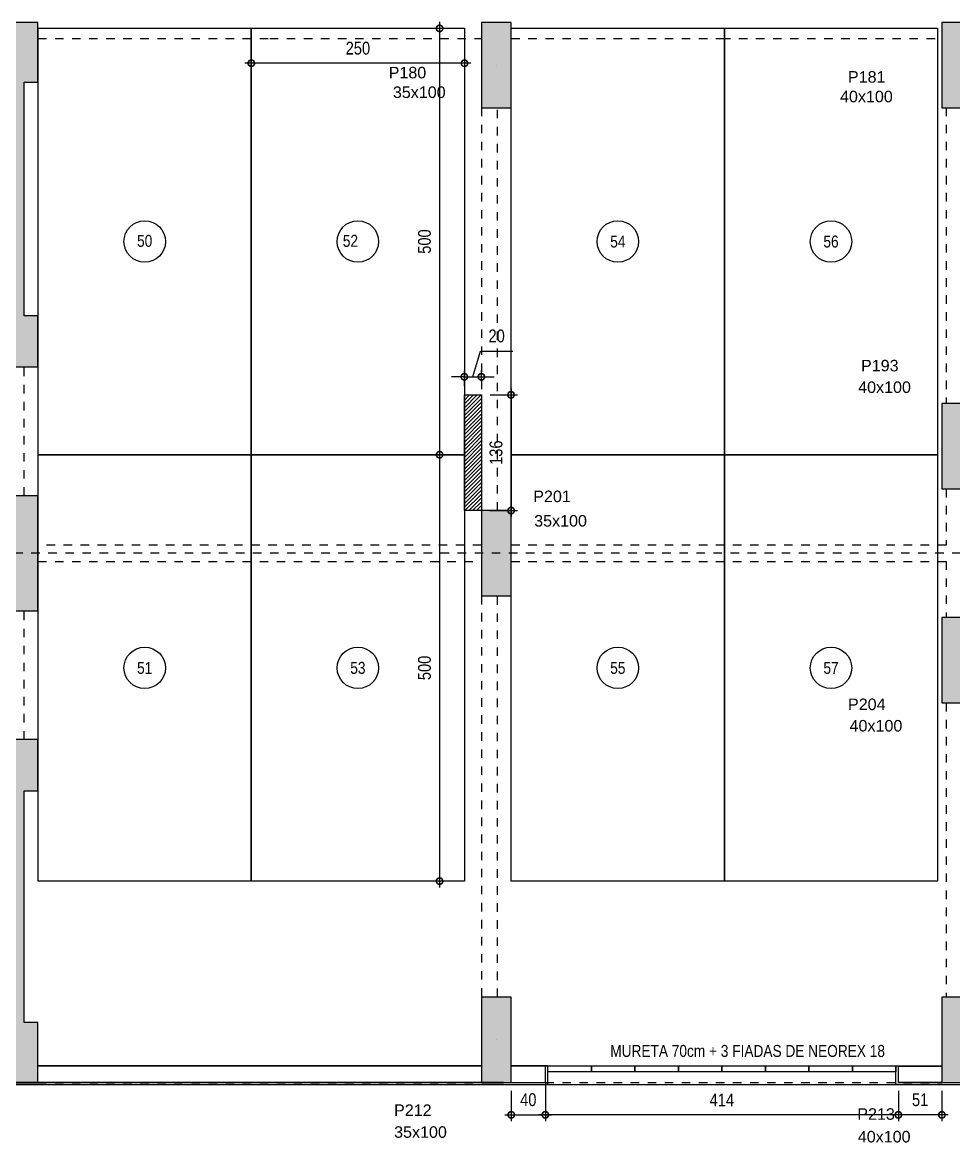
# Model space of a CAD drawing. Header units: metres. Extents: x -208 to 570, y -18 to 184.
# Drawn here: x -21.21 to -10.29, y -3.71 to 9.43 of the extents above; entities that cross this region are included whole.
import ezdxf
from ezdxf.enums import TextEntityAlignment as Align

# ---------------------------------------------------------------- set-up
doc = ezdxf.new("R2010")
doc.units = ezdxf.units.M
doc.header["$PDMODE"] = 35
doc.linetypes.add('DASHEDX2', pattern=[1.5, 1, -0.5])
doc.linetypes.add('ESTILO_TQS_0004', pattern=[1.12, 0.5, -0.2, 0.01, -0.2, 0.01, -0.2])
for name, color, linetype in [('1', 232, 'DASHEDX2'), ('12', 232, 'Continuous'), ('205', 232, 'ESTILO_TQS_0004'), ('242', 143, 'Continuous'), ('3', 2, 'Continuous'), ('9', 232, 'Continuous'), ('ARQ-ALV ACAB', 4, 'Continuous'), ('ARQ-ALV OSSO', 5, 'Continuous'), ('ARQ-AUX', 7, 'Continuous'), ('ARQ-AUX1', 1, 'Continuous'), ('ARQ-DIM EMBASAM', 2, 'Continuous'), ('ARQ-ENCH', 1, 'Continuous'), ('ARQ-EST', 2, 'Continuous'), ('ARQ-TXT EMBASAM', 2, 'Continuous'), ('ARQ-VG', 1, 'Continuous')]:
    doc.layers.add(name, color=color, linetype=linetype)
doc.styles.add('Adesa', font='ARIALN.TTF')
doc.styles.get("Standard").update_dxf_attribs({"font": 'arial.ttf'})
doc.dimstyles.new('ADESA 1-0075', dxfattribs={"dimtxt": 0.15, "dimasz": 0.15, "dimexe": 0.075, "dimexo": 0.1, "dimgap": 0.1, "dimtad": 1, "dimdec": 1, "dimlfac": 100, "dimzin": 12, "dimtxsty": 'Adesa', "dimblk": 'DOTSMALL', "dimcen": 1, "dimdle": 0.075, "dimclrd": 1, "dimclre": 1, "dimclrt": 256, "dimazin": 3, "dimtm": 1e-09, "dimtfac": 1, "dimtdec": 1, "dimtmove": 1, "dimatfit": 0, "dimldrblk": 'DOTSMALL', "dimfxl": 0.8, "dimtvp": 2, "dimtolj": 1, "dimtzin": 0, "dimarcsym": 0})

# ---------------------------------------------------------------- blocks, each defined once
blk = doc.blocks.new('PL NEOREX 18')
at = {"layer": 'ARQ-AUX1'}
blk.add_lwpolyline([(0, 0), (0.51, 0), (0.51, -0.07), (0, -0.07)], close=True, dxfattribs=at)
blk = doc.blocks.new('_DotSmall')
at = {"color": 0, "linetype": 'ByBlock', "const_width": 0.5}
blk.add_lwpolyline([(-0.0625, 0, 1), (0.0625, 0, 1)], format="xyb", close=True, dxfattribs=at)
blk = doc.blocks.new('*D40')
at = {"layer": 'ARQ-DIM EMBASAM', "color": 1, "lineweight": -2, "transparency": 16777216}
for p, q in [((-10.94, -3.1), (-10.94, -3.456)), ((-10.43, -3.1), (-10.43, -3.456)), ((-10.355, -3.381), (-11.015, -3.381))]:
    blk.add_line(p, q, dxfattribs=at)
at = {"layer": 'Defpoints', "color": 0, "transparency": 16777216}
for p in [(-10.94, -3, 0), (-10.43, -3, 0), (-10.94, -3.381)]:
    blk.add_point(p, dxfattribs=at)
at = {"layer": 'ARQ-DIM EMBASAM', "color": 1, "lineweight": -2, "transparency": 16777216, "xscale": 0.15, "yscale": 0.15, "zscale": 0.15, "rotation": 180}
blk.add_blockref('_DotSmall', (-10.94, -3.381), dxfattribs=at)
at = {"layer": 'ARQ-DIM EMBASAM', "color": 1, "lineweight": -2, "transparency": 16777216, "xscale": 0.15, "yscale": 0.15, "zscale": 0.15}
blk.add_blockref('_DotSmall', (-10.43, -3.381), dxfattribs=at)
at = {"layer": 'ARQ-DIM EMBASAM', "transparency": 16777216, "insert": (-10.685, -3.204), "char_height": 0.15, "attachment_point": 5, "style": 'Adesa'}
blk.add_mtext('\\A1;51', dxfattribs=at)
blk = doc.blocks.new('*D41')
at = {"layer": 'ARQ-DIM EMBASAM', "color": 1, "lineweight": -2, "transparency": 16777216}
for p, q in [((-15.08, -3.1), (-15.08, -3.456)), ((-10.94, -3.1), (-10.94, -3.456)), ((-10.865, -3.381), (-15.155, -3.381))]:
    blk.add_line(p, q, dxfattribs=at)
at = {"layer": 'Defpoints', "color": 0, "transparency": 16777216}
for p in [(-15.08, -3, 0), (-10.94, -3, 0), (-15.08, -3.381)]:
    blk.add_point(p, dxfattribs=at)
at = {"layer": 'ARQ-DIM EMBASAM', "color": 1, "lineweight": -2, "transparency": 16777216, "xscale": 0.15, "yscale": 0.15, "zscale": 0.15, "rotation": 180}
blk.add_blockref('_DotSmall', (-15.08, -3.381), dxfattribs=at)
at = {"layer": 'ARQ-DIM EMBASAM', "color": 1, "lineweight": -2, "transparency": 16777216, "xscale": 0.15, "yscale": 0.15, "zscale": 0.15}
blk.add_blockref('_DotSmall', (-10.94, -3.381), dxfattribs=at)
at = {"layer": 'ARQ-DIM EMBASAM', "transparency": 16777216, "insert": (-13.01, -3.206), "char_height": 0.15, "attachment_point": 5, "style": 'Adesa'}
blk.add_mtext('\\A1;414', dxfattribs=at)
blk = doc.blocks.new('*D42')
at = {"layer": 'ARQ-DIM EMBASAM', "color": 1, "lineweight": -2, "transparency": 16777216}
for p, q in [((-15.08, -3.005), (-15.08, -3.456)), ((-15.48, -3.1), (-15.48, -3.456)), ((-15.555, -3.381), (-15.005, -3.381))]:
    blk.add_line(p, q, dxfattribs=at)
at = {"layer": 'Defpoints', "color": 0, "transparency": 16777216}
for p in [(-15.48, -3), (-15.08, -2.905), (-15.08, -3.381)]:
    blk.add_point(p, dxfattribs=at)
at = {"layer": 'ARQ-DIM EMBASAM', "color": 1, "lineweight": -2, "transparency": 16777216, "xscale": 0.15, "yscale": 0.15, "zscale": 0.15, "rotation": 180}
blk.add_blockref('_DotSmall', (-15.48, -3.381), dxfattribs=at)
at = {"layer": 'ARQ-DIM EMBASAM', "color": 1, "lineweight": -2, "transparency": 16777216, "xscale": 0.15, "yscale": 0.15, "zscale": 0.15}
blk.add_blockref('_DotSmall', (-15.08, -3.381), dxfattribs=at)
at = {"layer": 'ARQ-DIM EMBASAM', "transparency": 16777216, "insert": (-15.28, -3.204), "char_height": 0.15, "attachment_point": 5, "style": 'Adesa'}
blk.add_mtext('\\A1;40', dxfattribs=at)
blk = doc.blocks.new('*D62')
at = {"layer": 'ARQ-DIM EMBASAM', "color": 1, "lineweight": -2, "transparency": 16777216}
for p, q in [((-18.528, 9.26), (-18.528, 8.876)), ((-16.028, 9.26), (-16.028, 8.876)), ((-15.953, 8.951), (-18.603, 8.951))]:
    blk.add_line(p, q, dxfattribs=at)
at = {"layer": 'Defpoints', "color": 0, "transparency": 16777216}
for p in [(-18.528, 9.36, 0), (-16.028, 9.36, 0), (-18.528, 8.951)]:
    blk.add_point(p, dxfattribs=at)
at = {"layer": 'ARQ-DIM EMBASAM', "color": 1, "lineweight": -2, "transparency": 16777216, "xscale": 0.15, "yscale": 0.15, "zscale": 0.15, "rotation": 180}
blk.add_blockref('_DotSmall', (-18.528, 8.951), dxfattribs=at)
at = {"layer": 'ARQ-DIM EMBASAM', "color": 1, "lineweight": -2, "transparency": 16777216, "xscale": 0.15, "yscale": 0.15, "zscale": 0.15}
blk.add_blockref('_DotSmall', (-16.028, 8.951), dxfattribs=at)
at = {"layer": 'ARQ-DIM EMBASAM', "transparency": 16777216, "insert": (-17.278, 9.127), "char_height": 0.15, "attachment_point": 5, "style": 'Adesa'}
blk.add_mtext('\\A1;250', dxfattribs=at)
blk = doc.blocks.new('*D63')
at = {"layer": 'ARQ-DIM EMBASAM', "color": 1, "lineweight": -2, "transparency": 16777216}
for p, q in [((-16.128, 9.36), (-16.395, 9.36)), ((-16.32, 9.435), (-16.32, 4.285)), ((-16.128, 4.36), (-16.395, 4.36))]:
    blk.add_line(p, q, dxfattribs=at)
at = {"layer": 'Defpoints', "color": 0, "transparency": 16777216}
for p in [(-16.028, 9.36, 0), (-16.32, 4.36), (-16.028, 4.36, 0)]:
    blk.add_point(p, dxfattribs=at)
at = {"layer": 'ARQ-DIM EMBASAM', "color": 1, "lineweight": -2, "transparency": 16777216, "xscale": 0.15, "yscale": 0.15, "zscale": 0.15}
for p, rotation in [((-16.32, 9.36), 90), ((-16.32, 4.36), 270)]:
    blk.add_blockref('_DotSmall', p, dxfattribs=dict(at, rotation=rotation))
at = {"layer": 'ARQ-DIM EMBASAM', "transparency": 16777216, "insert": (-16.497, 6.86), "char_height": 0.15, "attachment_point": 5, "rotation": 90, "style": 'Adesa'}
blk.add_mtext('\\A1;500', dxfattribs=at)
blk = doc.blocks.new('*D64')
at = {"layer": 'ARQ-DIM EMBASAM', "color": 1, "lineweight": -2, "transparency": 16777216}
for p, q in [((-16.128, 4.36), (-16.395, 4.36)), ((-16.32, 4.435), (-16.32, -0.715)), ((-16.128, -0.64), (-16.395, -0.64))]:
    blk.add_line(p, q, dxfattribs=at)
at = {"layer": 'Defpoints', "color": 0, "transparency": 16777216}
for p in [(-16.028, 4.36, 0), (-16.32, -0.64), (-16.028, -0.64, 0)]:
    blk.add_point(p, dxfattribs=at)
at = {"layer": 'ARQ-DIM EMBASAM', "color": 1, "lineweight": -2, "transparency": 16777216, "xscale": 0.15, "yscale": 0.15, "zscale": 0.15}
for p, rotation in [((-16.32, 4.36), 90), ((-16.32, -0.64), 270)]:
    blk.add_blockref('_DotSmall', p, dxfattribs=dict(at, rotation=rotation))
at = {"layer": 'ARQ-DIM EMBASAM', "transparency": 16777216, "insert": (-16.497, 1.86), "char_height": 0.15, "attachment_point": 5, "rotation": 90, "style": 'Adesa'}
blk.add_mtext('\\A1;500', dxfattribs=at)
blk = doc.blocks.new('vaga')
blk.add_lwpolyline([(5, 0), (5, -2.5), (0, -2.5), (0, 0)], close=True)
blk.add_circle((2.5, -1.25), 0.243)
blk = doc.blocks.new('*D303')
at = {"layer": 'ARQ-DIM EMBASAM', "color": 1, "lineweight": -2, "transparency": 16777216}
for p, q in [((-15.93, 5.274), (-15.84, 5.575)), ((-15.84, 5.575), (-15.462, 5.575)), ((-16.03, 5.274), (-16.18, 5.274)), ((-16.03, 5.163), (-16.03, 5.349)), ((-16.03, 5.274), (-15.83, 5.274)), ((-16.03, 5.274), (-15.83, 5.274)), ((-15.83, 5.221), (-15.83, 5.349)), ((-15.83, 5.274), (-15.68, 5.274))]:
    blk.add_line(p, q, dxfattribs=at)
at = {"layer": 'Defpoints', "color": 0, "transparency": 16777216}
for p in [(-15.83, 5.274), (-16.03, 5.063, 0), (-15.83, 5.121)]:
    blk.add_point(p, dxfattribs=at)
at = {"layer": 'ARQ-DIM EMBASAM', "color": 1, "lineweight": -2, "transparency": 16777216, "xscale": 0.15, "yscale": 0.15, "zscale": 0.15}
blk.add_blockref('_DotSmall', (-16.03, 5.274), dxfattribs=at)
at = {"layer": 'ARQ-DIM EMBASAM', "color": 1, "lineweight": -2, "transparency": 16777216, "xscale": 0.15, "yscale": 0.15, "zscale": 0.15, "rotation": 180}
blk.add_blockref('_DotSmall', (-15.83, 5.274), dxfattribs=at)
at = {"layer": 'ARQ-DIM EMBASAM', "transparency": 16777216, "insert": (-15.651, 5.752), "char_height": 0.15, "attachment_point": 5, "style": 'Adesa'}
blk.add_mtext('\\A1;20', dxfattribs=at)
blk = doc.blocks.new('*D304')
at = {"layer": 'ARQ-DIM EMBASAM', "color": 1, "lineweight": -2, "transparency": 16777216}
for p, q in [((-15.482, 5.138), (-15.482, 3.63)), ((-15.729, 5.063), (-15.407, 5.063)), ((-15.73, 3.705), (-15.407, 3.705))]:
    blk.add_line(p, q, dxfattribs=at)
at = {"layer": 'Defpoints', "color": 0, "transparency": 16777216}
for p in [(-15.829, 5.063, 0), (-15.83, 3.705, 0), (-15.482, 3.705)]:
    blk.add_point(p, dxfattribs=at)
at = {"layer": 'ARQ-DIM EMBASAM', "color": 1, "lineweight": -2, "transparency": 16777216, "xscale": 0.15, "yscale": 0.15, "zscale": 0.15}
for p, rotation in [((-15.482, 5.063), 90), ((-15.482, 3.705), 270)]:
    blk.add_blockref('_DotSmall', p, dxfattribs=dict(at, rotation=rotation))
at = {"layer": 'ARQ-DIM EMBASAM', "transparency": 16777216, "insert": (-15.658, 4.384), "char_height": 0.15, "attachment_point": 5, "rotation": 90, "style": 'Adesa'}
blk.add_mtext('\\A1;136', dxfattribs=at)
blk = doc.blocks.new('terreno + circ vert')
at = {"layer": 'ARQ-EST', "color": 102}
blk.add_lwpolyline([(45.0315, 1.1617, 0.011807), (45.0465, 1.811), (45.1211, 8.4606), (42.945, 9.4812), (35.5548, 12.9472), (27.5061, 16.8929), (22.1014, 19.5405), (15.0017, 23.0148), (8.3251, 26.282), (0.4895, 30.0914), (-5.8932, 33.2362), (-11.2422, 35.8718), (-77.2068, 8.3436), (-72.4625, -3.025), (39.7459, -3.025), (40.5291, -3.025, 0.3925275), (45.0315, 1.1617)], format="xyb", dxfattribs=at)
at = {"layer": 'Defpoints'}
blk.add_lwpolyline([(45.0315, 1.1617, 0.0118069), (45.0465, 1.811), (45.1211, 8.4606), (42.945, 9.4812), (35.5548, 12.9472), (27.5061, 16.8929), (22.1014, 19.5405), (15.0017, 23.0148), (8.3251, 26.282), (0.4895, 30.0914), (-5.8932, 33.2362), (-11.2422, 35.8718), (-77.2068, 8.3436), (-72.4625, -3.025), (39.7459, -3.025), (40.5292, -3.025, 0.3925339)], format="xyb", close=True, dxfattribs=at)
blk = doc.blocks.new('est-lo-04-3s1-r00')
at = {"layer": '3'}
h = blk.add_hatch(color=8, dxfattribs=at)
h.dxf.hatch_style = 1
h.paths.add_polyline_path([(4475.191758, 253.001099), (4475.878152, 333.001099), (4505.879256, 333.001099), (4505.192862, 253.001099)])
h.paths.add_polyline_path([(3747.433087, 1169.228498), (3760.152345, 1196.349162), (3681.053169, 1233.445703), (3675.029004, 1220.600666), (3675.00299, 1203.197324)])
h.paths.add_polyline_path([(498.003039, 395.921113), (498.003039, 923.986062), (353.003016, 923.986062), (353.003016, 942.98646), (517.003016, 942.98646), (517.003016, 395.921113)])
h.paths.add_polyline_path([(2530.003309, 842.98646), (2570.003309, 842.98646), (2570.003309, 942.98646), (2530.003309, 942.98646)])
h.paths.add_polyline_path([(-1638.90411, 2308.417379), (-1639.710789, 2308.080731), (-1626.939173, 2277.47733), (-1605.475816, 2266.181704), (-1591.086746, 2295.422123), (-1602.796368, 2323.486104)])
h.paths.add_polyline_path([(4508.00299, 805.7767), (4478.00299, 805.7767), (4478.00299, 826.723061), (4459.043779, 835.628023), (4471.79773, 862.781968), (4508.00299, 845.7767)])
h.paths.add_polyline_path([(4455.672261, -47.110163), (4430.065737, -31.479874), (4388.384967, -99.763938), (4413.991491, -115.394227)])
h.paths.add_polyline_path([(520.003309, 245.003526), (520.003309, -299.999844), (555.003309, -299.999844), (555.003309, -229.999844), (539.003309, -229.999844), (539.003309, 185.003526), (555.003309, 185.003526), (555.003309, 245.003526)])
h.paths.add_polyline_path([(-35, 244.918632), (-35, 184.918632), (-19, 184.918632), (-19, -230), (-35, -230), (-35, -300), (517, -300), (517, 245), (498, 245), (498, -281), (0, -281), (0, -19), (255, -19), (255, 244.918632), (178.506963, 244.918632), (178.506963, 225.918632), (236, 225.918632), (236, 0), (0, 0), (0, 225.918632), (57.5, 225.918632), (57.5, 244.918632)])
h.paths.add_polyline_path([(-34.995574, 942.98646), (-34.995574, 872.98646), (-18.995574, 872.98646), (-18.995574, 455.988714), (-34.995574, 455.988714), (-34.995574, 395.921113), (232.004426, 395.921113), (232.004426, 481.921874), (213.004426, 481.921874), (213.004426, 414.921113), (0.004426, 414.921113), (0.004426, 923.98646), (213.004426, 923.98646), (213.004426, 854.986062), (232.004426, 854.986062), (232.004426, 923.98646), (252.004426, 923.98646), (252.004426, 942.98646)])
h.paths.add_polyline_path([(3675.00299, -300.023234), (3705.00299, -300.023234), (3705.00299, -220.023234), (3675.00299, -220.023234)])
h.paths.add_polyline_path([(4478.00299, 634.98646), (4508.00299, 634.98646), (4508.00299, 714.98646), (4478.00299, 714.98646)])
h.paths.add_polyline_path([(4050.790041, -299.818694), (4130.351793, -291.456417), (4127.215939, -261.620761), (4047.654187, -269.983038)])
h.paths.add_polyline_path([(4074.00299, 253.001099), (4104.00299, 253.001099), (4104.00299, 333.001099), (4074.00299, 333.001099)])
h.paths.add_polyline_path([(4074.00299, 634.98646), (4104.00299, 634.98646), (4104.00299, 714.98646), (4074.00299, 714.98646)])
h.paths.add_polyline_path([(4061.608776, 1022.002062), (4134.019296, 987.991525), (4146.773247, 1015.14547), (4074.362727, 1049.156007)])
h.paths.add_polyline_path([(3675.00299, 634.98646), (3705.00299, 634.98646), (3705.00299, 714.98646), (3675.00299, 714.98646)])
h.paths.add_polyline_path([(3675.00299, 253.001099), (3705.00299, 253.001099), (3705.00299, 333.001099), (3675.00299, 333.001099)])
h.paths.add_polyline_path([(2337.785418, 1567.555313), (2315.359741, 1578.604703), (2293.260961, 1533.753349), (2315.686638, 1522.703959)])
h.paths.add_polyline_path([(870.291031, 1584.94023), (853.247517, 1593.337766), (826.665145, 1539.555944), (843.70866, 1531.158408)])
h.paths.add_polyline_path([(890.02575, 1575.217005), (872.982236, 1583.614541), (846.399864, 1529.832719), (863.443379, 1521.435183)])
h.paths.add_polyline_path([(1025.867309, 1900.695523), (1008.823795, 1909.093059), (969.045991, 1828.360622), (986.089505, 1819.963086)])
h.paths.add_polyline_path([(1045.605182, 1890.970748), (1028.561668, 1899.368284), (988.783864, 1818.635847), (1005.827379, 1810.238311)])
h.paths.add_polyline_path([(-3325.919868, 1288.067867), (-3293.620189, 1301.548622), (-3303.249301, 1324.619823), (-3335.54898, 1311.139067)])
h.paths.add_polyline_path([(-2327.384158, 1704.758701), (-2295.08448, 1718.239457), (-2304.713592, 1741.310657), (-2337.01327, 1727.829901)])
h.paths.add_polyline_path([(-2830.337783, 1494.85313), (-2793.423878, 1510.25974), (-2803.05301, 1533.330931), (-2839.966914, 1517.924321)])
h.paths.add_polyline_path([(-3380.339856, 153.000156), (-3355.339856, 153.000156), (-3355.339856, 223.000156), (-3380.339856, 223.000156)])
h.paths.add_polyline_path([(-2936.336043, 204.000156), (-2936.336043, 454.000156), (-2955.336043, 454.000156), (-2955.336043, 204.000156)])
h.paths.add_polyline_path([(-2042.45661, 2561.553446), (-2019.343795, 2506.183799), (-2001.810073, 2513.502857), (-2024.922888, 2568.872504)])
h.paths.add_polyline_path([(-2269.846055, 3106.51942), (-2246.73324, 3051.149773), (-2229.199518, 3058.468831), (-2252.312333, 3113.838478)])
h.paths.add_polyline_path([(-1900.243914, 3260.782262), (-1892.924846, 3243.248545), (-1837.555212, 3266.361391), (-1844.87428, 3283.895109)])
h.paths.add_polyline_path([(213.004314, 592.921874), (232.004314, 592.921874), (232.004314, 744.000156), (213.004314, 744.000156)], flags=17)
h.paths.add_polyline_path([(3672.003309, 253.001099), (3672.003309, 388.001099), (3637.003309, 388.001099), (3637.003309, 253.001099)])
h.paths.add_polyline_path([(3637.003309, 942.98646), (3637.003194, 872.98646), (3653.003309, 872.98646), (3653.003309, 599.001099), (3637.003309, 599.001099), (3637.003309, 539.001099), (3672.003309, 539.001099), (3672.003309, 942.98646)])
h.paths.add_polyline_path([(3672.003424, 102.001099), (3637.003309, 102.001099), (3637.003309, 42.001099), (3653.003307, 42.001099), (3653.003307, -229.998901), (3637.003309, -229.998901), (3637.003309, -299.998901), (3672.003424, -299.998901)])
h.paths.add_polyline_path([(3075.003309, -299.999844), (3110.003309, -299.999844), (3110.003309, -199.999844), (3075.003309, -199.999844)])
h.paths.add_polyline_path([(3075.003309, 270.500177), (3110.003309, 270.500177), (3110.003309, 370.500177), (3075.003309, 370.500177)])
h.paths.add_polyline_path([(520.003309, 942.98646), (520.003309, 395.925027), (555.003309, 395.925027), (555.003309, 451.98646), (539.003309, 451.98646), (539.003309, 872.98646), (555.003309, 872.98646), (555.003309, 942.98646)])
h.paths.add_polyline_path([(-2102.995138, 253.000177), (-2102.995138, 388.000177), (-2137.995138, 388.000177), (-2137.995138, 253.000177)])
h.paths.add_polyline_path([(-2137.995138, 101.999935), (-2137.995138, -299.999844), (-2102.995138, -299.999844), (-2102.995138, -229.999844), (-2118.995138, -229.999844), (-2118.995138, 41.999935), (-2102.995138, 41.999935), (-2102.995138, 101.999935)])
h.paths.add_polyline_path([(-2137.995141, 942.988972), (-2137.995141, 538.988972), (-2102.995141, 538.988972), (-2102.995141, 598.988972), (-2118.995141, 598.988972), (-2118.995141, 872.988972), (-2102.995141, 872.988972), (-2102.995141, 942.988972)])
h.paths.add_polyline_path([(3075.003309, 842.98646), (3110.003309, 842.98646), (3110.003309, 942.98646), (3075.003309, 942.98646)])
h.paths.add_polyline_path([(2530.003309, -299.999844), (2570.003309, -299.999844), (2570.003309, -199.999844), (2530.003309, -199.999844)])
h.paths.add_polyline_path([(2530.003309, 145.003526), (2570.003309, 145.003526), (2570.003309, 245.003526), (2530.003309, 245.003526)])
h.paths.add_polyline_path([(2530.003309, 395.98646), (2570.003309, 395.98646), (2570.003309, 495.98646), (2530.003309, 495.98646)])
h.paths.add_polyline_path([(1995.003309, -299.999844), (2030.003309, -299.999844), (2030.003309, -199.999844), (1995.003309, -199.999844)])
h.paths.add_polyline_path([(1995.003309, 145.003526), (2030.003309, 145.003526), (2030.003309, 245.003526), (1995.003309, 245.003526)])
h.paths.add_polyline_path([(1995.003309, 395.98646), (2030.003309, 395.98646), (2030.003309, 495.98646), (1995.003309, 495.98646)])
h.paths.add_polyline_path([(1995.003309, 842.98646), (2030.003309, 842.98646), (2030.003309, 942.98646), (1995.003309, 942.98646)])
h.paths.add_polyline_path([(1460.003309, -299.999844), (1495.003309, -299.999844), (1495.003309, -199.999844), (1460.003309, -199.999844)])
h.paths.add_polyline_path([(1460.003309, 145.003526), (1495.003309, 145.003526), (1495.003309, 245.003526), (1460.003309, 245.003526)])
h.paths.add_polyline_path([(1460.003309, 395.98646), (1495.003309, 395.98646), (1495.003309, 495.98646), (1460.003309, 495.98646)])
h.paths.add_polyline_path([(1460.003309, 842.98646), (1495.003309, 842.98646), (1495.003309, 942.98646), (1460.003309, 942.98646)])
h.paths.add_polyline_path([(925.003309, -299.999844), (960.003309, -299.999844), (960.003309, -199.999844), (925.003309, -199.999844)])
h.paths.add_polyline_path([(925.003309, 145.003526), (960.003309, 145.003526), (960.003309, 245.003526), (925.003309, 245.003526)])
h.paths.add_polyline_path([(925.003309, 395.98646), (960.003309, 395.98646), (960.003309, 495.98646), (925.003309, 495.98646)])
h.paths.add_polyline_path([(925.003309, 842.98646), (960.003309, 842.98646), (960.003309, 942.98646), (925.003309, 942.98646)])
h.paths.add_polyline_path([(-1582.999721, -299.999844), (-1547.999721, -299.999844), (-1547.999721, -199.999844), (-1582.999721, -199.999844)])
h.paths.add_polyline_path([(-500.999721, -299.999844), (-465.999721, -299.999844), (-465.999721, -199.999844), (-500.999721, -199.999844)])
h.paths.add_polyline_path([(-1042.999721, -299.999844), (-1002.999721, -299.999844), (-1002.999721, -199.999844), (-1042.999721, -199.999844)])
h.paths.add_polyline_path([(-500.999721, 145.003526), (-465.999721, 145.003526), (-465.999721, 245.003526), (-500.999721, 245.003526)])
h.paths.add_polyline_path([(-1042.999721, 145.003526), (-1002.999721, 145.003526), (-1002.999721, 245.003526), (-1042.999721, 245.003526)])
h.paths.add_polyline_path([(-500.999721, 395.98646), (-465.999721, 395.98646), (-465.999721, 495.98646), (-500.999721, 495.98646)])
h.paths.add_polyline_path([(-1042.999721, 395.98646), (-1002.999721, 395.98646), (-1002.999721, 495.98646), (-1042.999721, 495.98646)])
h.paths.add_polyline_path([(-1582.999721, 270.500177), (-1547.999721, 270.500177), (-1547.999721, 370.500177), (-1582.999721, 370.500177)])
h.paths.add_polyline_path([(-500.999721, 842.988971), (-465.999721, 842.988971), (-465.999721, 942.988971), (-500.999721, 942.988971)])
h.paths.add_polyline_path([(-1042.999721, 842.988971), (-1002.999721, 842.988971), (-1002.999721, 942.988971), (-1042.999721, 942.988971)])
h.paths.add_polyline_path([(-1582.999721, 842.988971), (-1547.999721, 842.988971), (-1547.999721, 942.988971), (-1582.999721, 942.988971)])
h.paths.add_polyline_path([(2878.491855, 1624.359295), (2870.135095, 1607.29575), (2924.019974, 1580.905983), (2932.376734, 1597.969528)])
h.paths.add_polyline_path([(-3380.339856, 611.000177), (-3355.339856, 611.000177), (-3355.339856, 681.000177), (-3380.339856, 681.000177)])
h.paths.add_polyline_path([(-2696.836043, 611.000177), (-2696.836043, 681.000177), (-2721.836043, 681.000177), (-2721.836043, 611.000177)])
h.paths.add_polyline_path([(-2696.836043, 204.000156), (-2696.836043, 454.000156), (-2715.836043, 454.000156), (-2715.836043, 204.000156)])
h.paths.add_polyline_path([(-2731.836043, -299.999844), (-2696.836043, -299.999844), (-2696.836043, -264.999844), (-2731.836043, -264.999844)])
h.paths.add_polyline_path([(-3380.339856, -299.999844), (-3320.339856, -299.999844), (-3320.339856, -280.999844), (-3380.339856, -280.999844)])
h.paths.add_polyline_path([(-1251.700414, 3094.268311), (-1252.507092, 3093.931662), (-1239.735476, 3063.328261), (-1218.272119, 3052.032635), (-1203.883049, 3081.273055), (-1215.592671, 3109.337036)])
h.paths.add_polyline_path([(420.719309, 2826.351805), (412.32167, 2809.308341), (466.143135, 2782.789482), (474.540774, 2799.832946)])
h.paths.add_polyline_path([(-128.567177, 2469.498721), (-139.616566, 2447.073044), (-85.794942, 2420.554509), (-74.745552, 2442.980186)])
h.paths.add_polyline_path([(119.171183, 2972.952079), (110.773545, 2955.908615), (164.59501, 2929.389755), (172.992648, 2946.433219)])
h.paths.add_polyline_path([(576.412492, 2122.1471), (565.363102, 2099.721423), (619.184726, 2073.202887), (630.234116, 2095.628564)])
h.paths.add_polyline_path([(171.937891, 2321.436407), (160.888501, 2299.01073), (214.710126, 2272.492194), (225.759516, 2294.917871)])
h.paths.add_polyline_path([(-1846.18202, 2802.798822), (-1809.267849, 2818.204793), (-1824.67382, 2855.118964), (-1861.587992, 2839.712993)])
h.paths.add_polyline_path([(-1310.499721, 1541.488971), (-1250.499721, 1541.488971), (-1250.499721, 1566.488971), (-1310.499721, 1566.488971)])
h.paths.add_polyline_path([(-1059.612628, 1971.148164), (-1041.951907, 2007.03826), (-1077.842003, 2024.698981), (-1095.502723, 1988.808885)])
h.paths.add_polyline_path([(-524.499721, 1541.488971), (-499.499721, 1541.488971), (-499.499721, 1601.488971), (-524.499721, 1601.488971)])
h.paths.add_polyline_path([(-524.499721, 1881.488971), (-499.499721, 1881.488971), (-499.499721, 1941.488971), (-524.499721, 1941.488971)])
h.paths.add_polyline_path([(251.018664, 1541.488971), (291.018664, 1541.488971), (291.018664, 1581.488971), (251.018664, 1581.488971)])
h.paths.add_polyline_path([(1664.183592, 1619.053462), (1641.757916, 1630.102852), (1619.659136, 1585.251498), (1642.084813, 1574.202108)])
h.paths.add_polyline_path([(251.018664, 1794.282663), (291.018664, 1794.282663), (291.018664, 1824.650067), (251.018664, 1844.333072)])
h.paths.add_polyline_path([(-300.985184, 2071.804142), (-283.400784, 2107.731692), (-319.328334, 2125.316092), (-336.912734, 2089.388541)])
h.paths.add_polyline_path([(-875.89343, 2343.920112), (-853.89385, 2388.820186), (-889.8214, 2406.404586), (-911.82098, 2361.504512)])
h.paths.add_polyline_path([(3624.072778, 1260.343803), (3616.005182, 1243.141655), (3670.327755, 1217.665036), (3678.395351, 1234.867184)])
h.paths.add_polyline_path([(3281.21396, 1427.01517), (3272.816321, 1409.971706), (3326.637786, 1383.452847), (3335.035425, 1400.496311)])
h.paths.add_polyline_path([(2443.032129, 1837.730498), (2434.675071, 1820.667098), (2488.55949, 1794.276391), (2496.916547, 1811.33979)])
h.paths.add_polyline_path([(1848.439737, 2128.830222), (1840.082977, 2111.766677), (1893.967856, 2085.37691), (1902.324616, 2102.440455)])
h.paths.add_polyline_path([(1278.969231, 2407.565141), (1270.571592, 2390.521677), (1324.393057, 2364.002818), (1332.790696, 2381.046282)])
h.paths.add_polyline_path([(1222.390526, 2435.274861), (1213.992887, 2418.231397), (1267.814352, 2391.712538), (1276.211991, 2408.756002)])
h.paths.add_polyline_path([(826.212318, 2629.054888), (817.862707, 2611.987844), (871.758635, 2585.620651), (880.108247, 2602.687695)])
h.paths.add_polyline_path([(-548.331574, 2676.321486), (-559.380964, 2653.895809), (-379.975549, 2565.50069), (-368.926159, 2587.926367)])
h.paths.add_polyline_path([(-300.838681, 3179.255192), (-309.236218, 3162.211678), (-129.830803, 3073.816559), (-121.433267, 3090.860073)])
h.paths.add_polyline_path([(-1026.544799, 3536.825065), (-1034.942438, 3519.781601), (-981.120973, 3493.262742), (-972.723334, 3510.306206)])
h.paths.add_polyline_path([(-1415.729753, 3462.94789), (-1408.410685, 3445.414172), (-1353.041051, 3468.527018), (-1360.360119, 3486.060736)])
h.paths.add_polyline_path([(-1824.790765, 1941.513397), (-1815.163965, 1918.441233), (-1762.559432, 1940.390336), (-1796.445767, 2021.604352), (-1813.980611, 2014.287984), (-1789.721076, 1956.146132), (-1824.790786, 1941.513388)])
at = {"layer": '1'}
for points in [[(-2102.995141, 924.000156), (-1831.187718, 924.000156)], [(-1831.187718, 924.000156), (-1582.999721, 924.000156)], [(-1547.999721, 924.000156), (-1300.999721, 924.000156)], [(-1300.999721, 924.000156), (-1042.999721, 924.000156)], [(-1582.999721, 843.000156), (-1582.999721, 370.500177)], [(-1563.999721, 370.500177), (-1563.999721, 843.000156)], [(-1037.999721, 843.000156), (-1037.999721, 495.997902)], [(-2118.995138, 388.000177), (-2118.995138, 538.988972)], [(-1037.999721, 395.997902), (-1037.999721, 329.986758)], [(-1582.999721, 329.986758), (-2102.995138, 329.986758)], [(-1037.999721, 329.986758), (-1547.999721, 329.986758)], [(-2102.995138, 310.986758), (-1582.999721, 310.986758)], [(-1547.999721, 310.986758), (-1037.999721, 310.986758)], [(-1037.999721, 310.986758), (-1037.999721, 244.99663)], [(-1582.999721, 270.500177), (-1582.999721, -199.999844)], [(-1563.999721, -199.999844), (-1563.999721, 270.500177)], [(-2118.995138, 101.999935), (-2118.995138, 253.000177)], [(-1037.999721, 144.99663), (-1037.999721, -199.999844)], [(-1582.999721, -280.999844), (-2102.995138, -280.999844)], [(-1042.999721, -280.999844), (-1547.999721, -280.999844)], [(-2102.995138, -299.999844), (-1582.999721, -299.999844)], [(-1547.999721, -299.999844), (-1042.999721, -299.999844)]]:
    blk.add_lwpolyline(points, dxfattribs=at)
at = {"layer": '205'}
blk.add_line((4659.154326, 320.486758), (-3743.509623, 320.486758), dxfattribs=at)
at = {"layer": '242', "linetype": 'Continuous'}
for p, q in [((-1565.499721, 892.988971), (-1565.499721, 892.988971)), ((-2120.495138, 320.486758), (-2120.495138, 320.486758)), ((-1565.499721, 320.486758), (-1565.499721, 320.486758)), ((-1565.499721, -249.999844), (-1565.499721, -249.999844))]:
    blk.add_line(p, q, dxfattribs=at)
at = {"layer": '3', "linetype": 'Continuous'}
for points in [[(-2137.995141, 942.988972), (-2137.995141, 538.988972), (-2102.995141, 538.988972), (-2102.995141, 598.988972), (-2118.995141, 598.988972), (-2118.995141, 872.988972), (-2102.995141, 872.988972), (-2102.995141, 942.988972), (-2137.995141, 942.988972)], [(-1582.999721, 842.988971), (-1547.999721, 842.988971), (-1547.999721, 942.988971), (-1582.999721, 942.988971), (-1582.999721, 842.988971)], [(-1042.999721, 842.988971), (-1002.999721, 842.988971), (-1002.999721, 942.988971), (-1042.999721, 942.988971), (-1042.999721, 842.988971)], [(-1042.999721, 395.98646), (-1002.999721, 395.98646), (-1002.999721, 495.98646), (-1042.999721, 495.98646), (-1042.999721, 395.98646)], [(-2102.995138, 253.000177), (-2102.995138, 388.000177), (-2137.995138, 388.000177), (-2137.995138, 253.000177), (-2102.995138, 253.000177)], [(-1582.999721, 270.500177), (-1547.999721, 270.500177), (-1547.999721, 370.500177), (-1582.999721, 370.500177), (-1582.999721, 270.500177)], [(-1042.999721, 145.003526), (-1002.999721, 145.003526), (-1002.999721, 245.003526), (-1042.999721, 245.003526), (-1042.999721, 145.003526)], [(-2137.995138, 101.999935), (-2137.995138, -299.999844), (-2102.995138, -299.999844), (-2102.995138, -229.999844), (-2118.995138, -229.999844), (-2118.995138, 41.999935), (-2102.995138, 41.999935), (-2102.995138, 101.999935), (-2137.995138, 101.999935)], [(-1582.999721, -299.999844), (-1547.999721, -299.999844), (-1547.999721, -199.999844), (-1582.999721, -199.999844), (-1582.999721, -299.999844)], [(-1042.999721, -299.999844), (-1002.999721, -299.999844), (-1002.999721, -199.999844), (-1042.999721, -199.999844), (-1042.999721, -299.999844)]]:
    blk.add_lwpolyline(points, dxfattribs=at)
at = {"layer": '12', "linetype": 'Continuous'}
for s, p in [('35x100', (-1686.790395, 854.383393)), ('40x100', (-1162.44161, 849.346876)), ('40x100', (-1141.1664, 508.482713)), ('35x100', (-1521.116353, 351.751179)), ('40x100', (-1151.239435, 111.440778)), ('35x100', (-1685.35053, -365.01527)), ('40x100', (-1141.587943, -370.457398))]:
    blk.add_text(s, height=13.5, dxfattribs=at).set_placement(p)
at = {"layer": '9', "linetype": 'Continuous'}
for s, p in [('P180', (-1691.708062, 877.367076)), ('P181', (-1153.111421, 872.330558)), ('P193', (-1137.808722, 533.76923)), ('P201', (-1522.182043, 380.441263)), ('P204', (-1153.080638, 136.56493)), ('P212', (-1685.412105, -339.372623)), ('P213', (-1142.160774, -343.873929))]:
    blk.add_text(s, height=13.5, dxfattribs=at).set_placement(p)

msp = doc.modelspace()

# ---------------------------------------------------------------- hatches: boundary and pattern name
at = {"layer": 'ARQ-ENCH'}
h = msp.add_hatch(dxfattribs=at)
h.set_pattern_fill('ANSI31', color=256, scale=0.01)
h.set_pattern_definition([(45, (-0.390022, -0.058746), (-0.02245064, 0.02245064), [])])
h.paths.add_polyline_path([(-16.03, 5.0625), (-15.83, 5.0625), (-15.83, 3.705), (-16.03, 3.705)])

# ---------------------------------------------------------------- linework, layer by layer
at = {"layer": 'ARQ-ALV ACAB'}
for points in [[(-15.83, -2.805), (-21.03, -2.8051)], [(-15.5698, -3.0248), (-15.0498, -3.0248), (-15.0498, -2.805), (-15.48, -2.805)], [(-10.43, -3.025), (-10.9698, -3.025), (-10.9698, -2.805), (-10.43, -2.805)], [(-15.5696, -3.0249), (-29.2034, -3.0249)], [(-10.43, -3.025), (5.2642, -3.0253)]]:
    msp.add_lwpolyline(points, dxfattribs=at)
at = {"layer": 'ARQ-ALV OSSO'}
for points in [[(-15.83, -2.81), (-21.03, -2.8101)], [(-15.5698, -2.9998), (-15.0798, -2.9998), (-15.0798, -2.81), (-15.48, -2.81)], [(-10.43, -3), (-10.9398, -3), (-10.9398, -2.81), (-10.43, -2.81)], [(-15.5696, -2.9999), (-29.1734, -3)]]:
    msp.add_lwpolyline(points, dxfattribs=at)
at = {"layer": 'ARQ-AUX'}
msp.add_lwpolyline([(-15.0498, -3.0248), (-10.9698, -3.025)], dxfattribs=at)
at = {"layer": 'ARQ-ENCH', "elevation": 0}
msp.add_lwpolyline([(-16.03, 5.0625), (-15.83, 5.0625), (-15.83, 3.705), (-16.03, 3.705)], close=True, dxfattribs=at)

# ---------------------------------------------------------------- block references
at = {"linetype": 'Continuous', "xscale": 0.01, "yscale": 0.01, "zscale": 0.01}
msp.add_blockref('est-lo-04-3s1-r00', (0, 0), dxfattribs=at)
for p in [(-15.0498, -2.805), (-14.5398, -2.805), (-14.0298, -2.805), (-13.5198, -2.805), (-13.0098, -2.805), (-12.4998, -2.805), (-11.9898, -2.805), (-11.4798, -2.805)]:
    msp.add_blockref('PL NEOREX 18', p)
at = {"layer": 'ARQ-ALV ACAB'}
msp.add_blockref('terreno + circ vert', (0, 0, 0), dxfattribs=at)
at = {"layer": 'ARQ-VG', "rotation": 270}
for p in [(-18.5283, 9.3605), (-16.0283, 9.3605), (-12.98, 9.3605), (-10.48, 9.3605), (-18.5283, 4.3605), (-16.0283, 4.3605), (-12.98, 4.3605), (-10.48, 4.3605)]:
    msp.add_blockref('vaga', p, dxfattribs=at)

# ---------------------------------------------------------------- texts
at = {"layer": 'ARQ-TXT EMBASAM', "style": 'Adesa'}
msp.add_text('MURETA 70cm + 3 FIADAS DE NEOREX 18', height=0.14, dxfattribs=at).set_placement((-12.7082, -2.7017, -0.0353), align=Align.CENTER)
at = {"layer": 'ARQ-VG', "style": 'Adesa'}
for s, p in [('50', (-19.7787, 6.8682)), ('52', (-17.3657, 6.8682)), ('54', (-14.23, 6.8605, 0)), ('56', (-11.73, 6.8605)), ('51', (-19.7783, 1.8605)), ('53', (-17.2783, 1.8605)), ('55', (-14.23, 1.8605)), ('57', (-11.73, 1.8605))]:
    msp.add_text(s, height=0.14, dxfattribs=at).set_placement(p, align=Align.MIDDLE_CENTER)

# ---------------------------------------------------------------- dimensions: what is measured, and where the dimension line sits
at = {"layer": 'ARQ-DIM EMBASAM'}
for base, p1, p2, picture, middle in [((-18.5283, 8.9507, 0), (-16.0283, 9.3605), (-18.5283, 9.3605), '*D62', (-17.2783, 9.1273, 0)), ((-15.83, 5.2736), (-16.03, 5.0625, 0), (-15.83, 5.1213), '*D303', (-15.7395, 5.7517)), ((-15.0798, -3.3808), (-15.48, -2.9998), (-15.0798, -2.9049), '*D42', (-15.2799, -3.2042)), ((-15.0798, -3.3808, 0), (-10.9398, -3), (-15.0798, -2.9998), '*D41', (-13.0098, -3.2055, 0)), ((-10.9398, -3.3808, 0), (-10.43, -3), (-10.9398, -3), '*D40', (-10.6849, -3.2042, 0))]:
    dim = msp.add_linear_dim(base=base, p1=p1, p2=p2, dimstyle='ADESA 1-0075', dxfattribs=at)
    dim.commit()
    dim.dimension.update_dxf_attribs({"geometry": picture, "text_midpoint": middle})
for base, p1, p2, picture, middle in [((-16.32, 4.3605, 0), (-16.0283, 9.3605), (-16.0283, 4.3605), '*D63', (-16.4966, 6.8605, 0)), ((-16.32, -0.6395, 0), (-16.0283, 4.3605), (-16.0283, -0.6395), '*D64', (-16.4966, 1.8605, 0))]:
    dim = msp.add_linear_dim(base=base, p1=p1, p2=p2, angle=90, dimstyle='ADESA 1-0075', dxfattribs=at)
    dim.commit()
    dim.dimension.update_dxf_attribs({"geometry": picture, "text_midpoint": middle})
dim = msp.add_linear_dim(base=(-15.4817, 3.705), p1=(-15.8291, 5.0625, 0), p2=(-15.83, 3.705, 0), angle=90, dimstyle='ADESA 1-0075', override={"dimdec": 0}, dxfattribs=at)
dim.commit()
dim.dimension.update_dxf_attribs({"geometry": '*D304', "text_midpoint": (-15.6583, 4.3838)})

doc.saveas('drawing.dxf')
